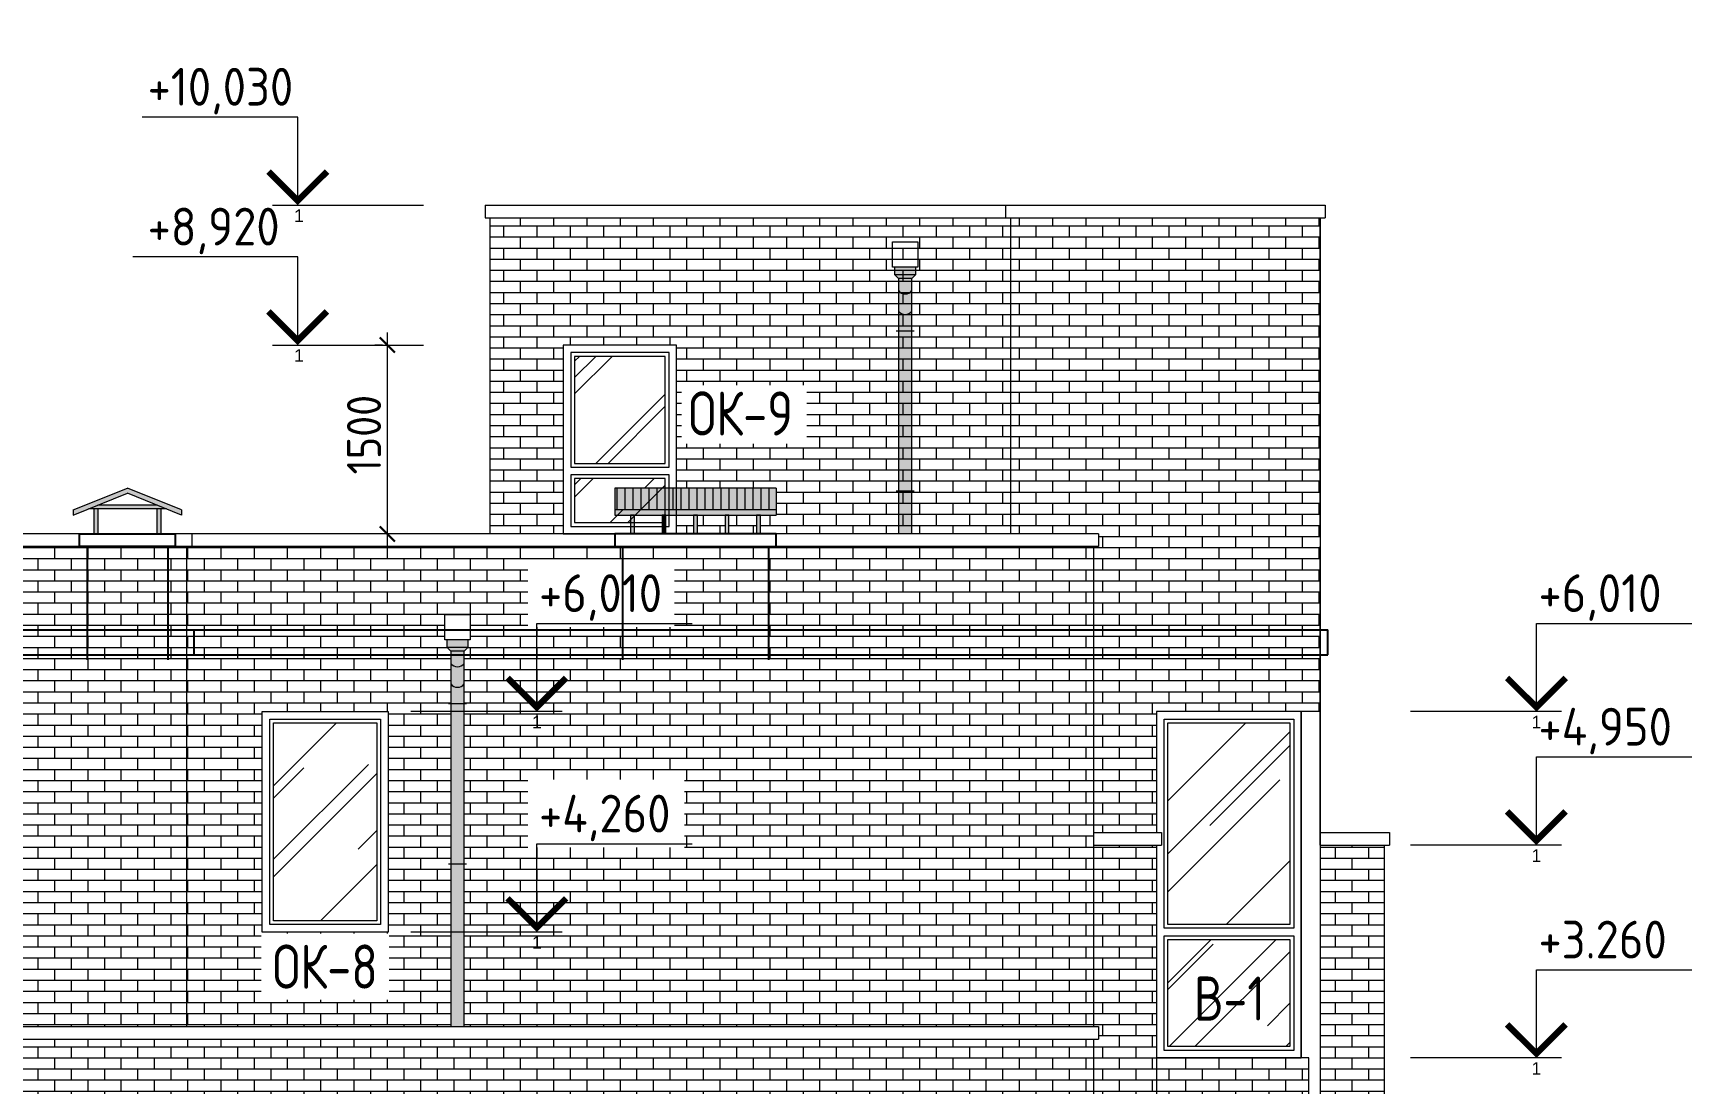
# Model space of a CAD drawing. Header units: millimetres. Extents: x 854812 to 1164625, y 589925 to 823301.
# Drawn here: x 923860 to 937030, y 759701 to 768042 of the extents above; entities that cross this region are included whole.
import ezdxf
from ezdxf.enums import TextEntityAlignment as Align

# ---------------------------------------------------------------- set-up
doc = ezdxf.new("R2010")
doc.units = ezdxf.units.MM
doc.layers.get('Defpoints').update_dxf_attribs({"color": 40})
for name, color, linetype, lineweight in [('АР_Марка_двери', 13, 'Continuous', 9), ('АР_Текст_отметки высот', 95, 'Continuous', 9), ('АР_Штрих_материалы', 27, 'Continuous', 9), ('окна', 132, 'Continuous', 18), ('размеры', 215, 'Continuous', 13), ('ФАСАД', 7, 'Continuous', 13), ('ШТРИХ', 142, 'Continuous', 13), ('штриховка', 8, 'Continuous', 9)]:
    doc.layers.add(name, color=color, linetype=linetype, lineweight=lineweight)
doc.styles.add('GOST 2.304', font='isocpeur.ttf', dxfattribs={"width": 0.9})
doc.styles.get("Standard").update_dxf_attribs({"font": 'arial.ttf'})
doc.dimstyles.new('1', dxfattribs={"dimscale": 100, "dimtxt": 2.7, "dimasz": 1.2, "dimexe": 1, "dimexo": 1, "dimgap": 0.5, "dimtad": 1, "dimdec": 0, "dimzin": 0, "dimdsep": 46, "dimtxsty": 'GOST 2.304', "dimblk": 'ARCHTICK', "dimcen": 0.09, "dimdle": 1, "dimclrd": 256, "dimclre": 256, "dimclrt": 7, "dimadec": 0, "dimazin": 0, "dimtfac": 1, "dimtdec": 0, "dimtmove": 1, "dimatfit": 3, "dimldrblk": 'ARCHTICK', "dimfxl": 100, "dimtolj": 1, "dimtzin": 0, "dimlwd": 5, "dimlwe": 5, "dimarcsym": 1})

# ---------------------------------------------------------------- blocks, each defined once
blk = doc.blocks.new('*U359')
at = {"color": 7, "linetype": 'Continuous', "lineweight": 15}
for p, q in [((-10, 7), (-23.1, 7)), ((-10, 0), (-10, 7)), ((-12, 0), (-10, 0)), ((-10, 0), (0, 0))]:
    blk.add_line(p, q, dxfattribs=at)
at = {"color": 7, "linetype": 'Continuous', "lineweight": 15, "const_width": 0.5}
blk.add_lwpolyline([(-7.67, 2.67), (-10, 0.35), (-12.32, 2.67)], dxfattribs=at)
at = {"color": 7, "linetype": 'Continuous', "lineweight": 15, "style": 'GOST 2.304', "width": 0.9, "flags": 8}
blk.add_attdef('+OTM', text='', height=3, rotation=360, dxfattribs=at).set_placement((-20.16, 7), align=Align.BOTTOM_LEFT)
at = {"layer": 'Defpoints', "color": 5, "linetype": 'Continuous', "flags": 8}
blk.add_attdef('M', text='', height=1, dxfattribs=at).set_placement((-9.9, -0.33), align=Align.TOP_CENTER)
blk = doc.blocks.new('*U361')
at = {"color": 7, "linetype": 'Continuous', "lineweight": 15}
for p, q in [((10, 0), (10, 7)), ((10, 7), (22.34, 7)), ((10, 0), (0, 0)), ((12, 0), (10, 0))]:
    blk.add_line(p, q, dxfattribs=at)
at = {"color": 7, "linetype": 'Continuous', "lineweight": 15, "const_width": 0.5}
blk.add_lwpolyline([(7.67, 2.67), (10, 0.35), (12.32, 2.67)], dxfattribs=at)
at = {"color": 7, "linetype": 'Continuous', "lineweight": 15, "style": 'GOST 2.304', "width": 0.9, "flags": 8}
blk.add_attdef('+OTM', text='', height=3, dxfattribs=at).set_placement((11.65, 7), align=Align.BOTTOM_LEFT)
at = {"layer": 'Defpoints', "color": 5, "linetype": 'Continuous', "flags": 8}
blk.add_attdef('M', text='', height=1, rotation=360, dxfattribs=at).set_placement((10, -0.33), align=Align.TOP_CENTER)
blk = doc.blocks.new('*U440')
at = {"color": 7, "linetype": 'Continuous', "lineweight": 15}
for p, q in [((10, 0), (10, 7)), ((10, 7), (22.34, 7)), ((10, 0), (0, 0)), ((12, 0), (10, 0))]:
    blk.add_line(p, q, dxfattribs=at)
at = {"color": 7, "linetype": 'Continuous', "lineweight": 15, "const_width": 0.5}
blk.add_lwpolyline([(7.67, 2.67), (10, 0.35), (12.32, 2.67)], dxfattribs=at)
at = {"color": 7, "linetype": 'Continuous', "lineweight": 15, "style": 'GOST 2.304', "width": 0.9, "flags": 8}
blk.add_attdef('+OTM', text='', height=3, dxfattribs=at).set_placement((11.65, 7), align=Align.BOTTOM_LEFT)
at = {"layer": 'Defpoints', "color": 5, "linetype": 'Continuous', "flags": 8}
blk.add_attdef('M', text='', height=1, rotation=360, dxfattribs=at).set_placement((10, -0.33), align=Align.TOP_CENTER)
blk = doc.blocks.new('*U360')
at = {"color": 7, "linetype": 'Continuous', "lineweight": 15}
for p, q in [((-10, 7), (-22.34, 7)), ((-10, 0), (-10, 7)), ((-12, 0), (-10, 0)), ((-10, 0), (0, 0))]:
    blk.add_line(p, q, dxfattribs=at)
at = {"color": 7, "linetype": 'Continuous', "lineweight": 15, "const_width": 0.5}
blk.add_lwpolyline([(-7.67, 2.67), (-10, 0.35), (-12.32, 2.67)], dxfattribs=at)
at = {"color": 7, "linetype": 'Continuous', "lineweight": 15, "style": 'GOST 2.304', "width": 0.9, "flags": 8}
blk.add_attdef('+OTM', text='', height=3, rotation=360, dxfattribs=at).set_placement((-20.16, 7), align=Align.BOTTOM_LEFT)
at = {"layer": 'Defpoints', "color": 5, "linetype": 'Continuous', "flags": 8}
blk.add_attdef('M', text='', height=1, dxfattribs=at).set_placement((-9.9, -0.33), align=Align.TOP_CENTER)
blk = doc.blocks.new('_ArchTick')
at = {"color": 0, "linetype": 'ByBlock', "const_width": 0.15}
blk.add_lwpolyline([(-0.5, -0.5), (0.5, 0.5)], dxfattribs=at)
blk = doc.blocks.new('*D783')
at = {"layer": 'Defpoints', "color": 0, "ltscale": 0.1}
for p in [(926734, 765566, 0), (926672, 764066), (926734, 764066, 0)]:
    blk.add_point(p, dxfattribs=at)
at = {"layer": 'размеры', "lineweight": 5, "ltscale": 0.1}
for p, q in [((926672, 765666), (926672, 763966)), ((926634, 765566), (926572, 765566)), ((926634, 764066), (926572, 764066))]:
    blk.add_line(p, q, dxfattribs=at)
at = {"layer": 'размеры', "lineweight": 5, "ltscale": 0.1, "xscale": 120, "yscale": 120, "zscale": 120}
for p, rotation in [((926672, 765566), 90), ((926672, 764066), 270)]:
    blk.add_blockref('_ArchTick', p, dxfattribs=dict(at, rotation=rotation))
at = {"layer": 'размеры', "color": 7, "ltscale": 0.1, "insert": (926487, 764854), "char_height": 270, "attachment_point": 5, "rotation": 90, "style": 'GOST 2.304'}
blk.add_mtext('\\A1;1500', dxfattribs=at)
blk = doc.blocks.new('*U1912')
at = {"color": 7, "linetype": 'Continuous', "lineweight": 15}
for p, q in [((10, 0), (10, 7)), ((10, 7), (22.34, 7)), ((10, 0), (0, 0)), ((12, 0), (10, 0))]:
    blk.add_line(p, q, dxfattribs=at)
at = {"color": 7, "linetype": 'Continuous', "lineweight": 15, "const_width": 0.5}
blk.add_lwpolyline([(7.67, 2.67), (10, 0.35), (12.32, 2.67)], dxfattribs=at)
at = {"color": 7, "linetype": 'Continuous', "lineweight": 15, "style": 'GOST 2.304', "width": 0.9, "flags": 8}
blk.add_attdef('+OTM', text='', height=3, dxfattribs=at).set_placement((11.65, 7), align=Align.BOTTOM_LEFT)
at = {"layer": 'Defpoints', "color": 5, "linetype": 'Continuous', "flags": 8}
blk.add_attdef('M', text='', height=1, rotation=360, dxfattribs=at).set_placement((10, -0.33), align=Align.TOP_CENTER)

msp = doc.modelspace()

# ---------------------------------------------------------------- hatches: boundary and pattern name
at = {"layer": 'АР_Штрих_материалы', "lineweight": 5, "ltscale": 100, "true_color": 0x080808}
h = msp.add_hatch(dxfattribs=at)
h.set_pattern_fill('AR-BRSTD', color=18, scale=1.3, style=0)
h.paths.add_polyline_path([(934078.8, 766576), (931619.1, 766576), (931619.1, 764066), (932319.1, 764066), (932319.1, 763966), (932279.1, 763966), (932279.1, 761696), (932779.2, 761696), (932779.2, 762656), (934078.8, 762656)])
h.paths.add_polyline_path([(929104.1, 764216), (928969.1, 764216), (928969.1, 764066), (929104.1, 764066)], flags=17)
h.paths.add_polyline_path([(929354.1, 764216), (929134.1, 764216), (929134.1, 764066), (929354.1, 764066)], flags=17)
h.paths.add_polyline_path([(929604.1, 764216), (929384.1, 764216), (929384.1, 764066), (929604.1, 764066)], flags=17)
h.paths.add_polyline_path([(928069.1, 764066), (928069.1, 766576), (927489.1, 766576), (927489.1, 764066)])
h.paths.add_polyline_path([(928969.1, 766576), (928969.1, 764430.2), (929759.1, 764430.2), (929759.1, 764216), (929634.1, 764216), (929634.1, 764066), (931619.1, 764066), (931619.1, 766576)])
h.paths.add_polyline_path([(930002.7, 764780.8), (929007.5, 764780.8), (929007.5, 765246.2), (930002.7, 765246.2)], flags=16)
h = msp.add_hatch(dxfattribs=at)
h.set_pattern_fill('AR-BRSTD', color=18, scale=1.3, style=0)
h.paths.add_polyline_path([(928969.1, 766576), (928069.1, 766576), (928069.1, 765566), (928969.1, 765566)])
at = {"layer": 'АР_Штрих_материалы', "lineweight": 9, "ltscale": 100, "true_color": 0x080808}
h = msp.add_hatch(dxfattribs=at)
h.set_pattern_fill('AR-BRSTD', color=18, scale=1.3, style=0)
h.paths.add_polyline_path([(925078.8, 763966), (919359.1, 763966), (919359.1, 763106), (925078.8, 763106)])
h.paths.add_polyline_path([(925078.8, 763106), (919359.1, 763106), (919359.1, 760156), (925078.8, 760156)])
h.paths.add_polyline_path([(919731.1, 760793.5), (919731.1, 761307.2), (920735.7, 761307.2), (920735.7, 760793.5)])
h = msp.add_hatch(dxfattribs=at)
h.set_pattern_fill('AR-BRSTD', color=18, scale=1.3, style=0)
h.paths.add_polyline_path([(927129.3, 763426), (927329.3, 763426), (927329.3, 763224.3), (927312, 763165), (927282.2, 763135.2), (927282.2, 760156), (932279.1, 760156), (932279.1, 763966), (925078.8, 763966), (925078.8, 760156), (926228, 760156), (926228, 760906), (925678.8, 760906), (925678.8, 762656), (926678.8, 762656), (926678.8, 760906), (926228, 760906), (926228, 760156), (927176.4, 760156), (927176.4, 763135.2), (927146.6, 763165), (927146.6, 763224.3), (927129.3, 763224.3)])
h.paths.add_polyline_path([(927786.6, 763326), (928952.1, 763326), (928952.1, 763866), (927786.6, 763866)], flags=16)
h.paths.add_polyline_path([(927786.6, 761576), (929033.1, 761576), (929033.1, 762116), (927786.6, 762116)], flags=16)
h.paths.add_polyline_path([(925671.7, 760368.7), (926686.7, 760368.7), (926686.7, 760893.7), (925671.7, 760893.7)], flags=16)
at = {"layer": 'АР_Штрих_материалы', "lineweight": 5, "ltscale": 100, "true_color": 0x080808}
h = msp.add_hatch(dxfattribs=at)
h.set_pattern_fill('AR-BRSTD', color=18, scale=1.3, style=0)
h.paths.add_polyline_path([(932779.2, 761596), (932279.1, 761596), (932279.1, 760156), (932319.1, 760156), (932319.1, 760056), (932279.1, 760056), (932279.1, 758416), (932779.2, 758416), (932779.2, 759496), (932779.2, 759906)])
h.paths.add_polyline_path([(933988.8, 759906), (932779.2, 759906), (932779.2, 759496), (933928.8, 759496), (933988.8, 759496)])
h.paths.add_polyline_path([(934589.1, 761596), (934078.8, 761596), (934078.8, 756996), (934078.8, 756596), (934078.8, 756496), (934589.1, 756496)])
h.paths.add_polyline_path([(934078.8, 756996), (932789.1, 756996), (932789.1, 756496), (934078.8, 756496), (934078.8, 756596)])
at = {"layer": 'АР_Штрих_материалы', "lineweight": 13, "ltscale": 100, "true_color": 0x080808}
h = msp.add_hatch(dxfattribs=at)
h.set_pattern_fill('AR-BRSTD', color=18, scale=1.3, style=0)
h.paths.add_polyline_path([(932279.1, 760056), (919358.8, 760056), (919358.8, 758416), (919358.8, 758316), (918848.8, 758316), (918848.8, 755996), (932789.1, 755996), (932789.1, 758178.7), (930738.3, 758178.7), (930738.3, 757996), (929738.3, 757996), (929738.3, 758178.7), (926678.8, 758178.7), (926678.8, 757996), (925678.8, 757996), (925678.8, 758178.7), (922619.3, 758178.7), (922619.3, 757996), (921619.3, 757996), (921619.3, 758746), (921921.7, 758746), (922619.3, 758746), (922619.3, 758178.7), (925678.8, 758178.7), (925678.8, 758746), (926678.8, 758746), (926678.8, 758178.7), (929738.3, 758178.7), (929738.3, 758746), (930738.3, 758746), (930738.3, 758178.7), (932789.1, 758178.7), (932789.1, 758316), (932279.1, 758316)])
h.paths.add_polyline_path([(919655.4, 757341), (920777.4, 757341), (920777.4, 757791), (919655.4, 757791)], flags=24)
h.paths.add_polyline_path([(919655.4, 759491), (920777.4, 759491), (920777.4, 759941), (919655.4, 759941)], flags=24)
h.paths.add_polyline_path([(929667, 757459.5), (930822, 757459.5), (930822, 757984.5), (929667, 757984.5)], flags=24)
h.paths.add_polyline_path([(925607.5, 757459.5), (926762.5, 757459.5), (926762.5, 757984.5), (925607.5, 757984.5)], flags=24)
h.paths.add_polyline_path([(921548, 757459.5), (922703, 757459.5), (922703, 757984.5), (921548, 757984.5)], flags=24)
at = {"layer": 'ШТРИХ', "ltscale": 0.1, "true_color": 0xfefcfb}
h = msp.add_hatch(dxfattribs=at)
h.set_pattern_fill('AR-RROOF', scale=30, angle=45, style=0)
h.paths.add_polyline_path([(932869.2, 814686.5), (933838.8, 814686.5), (933838.8, 816286.5), (932869.2, 816286.5)])
h.paths.add_polyline_path([(932869.2, 814566.5), (932869.2, 813716.5), (933838.8, 813716.5), (933838.8, 814566.5)])
h.paths.add_polyline_path([(932869.2, 813126.5), (932869.2, 811776.5), (933838.8, 811776.5), (933838.8, 813126.5)])
h.paths.add_polyline_path([(933838.8, 811656.5), (932869.2, 811656.5), (932869.2, 810806.5), (933838.8, 810806.5)])
h.paths.add_polyline_path([(932990.9, 760115.3), (933725.9, 760115.3), (933725.9, 760640.3), (932990.9, 760640.3)], flags=9)
at = {"layer": 'ШТРИХ', "ltscale": 0.1, "true_color": 0xffffff}
h = msp.add_hatch(color=7, dxfattribs=at)
h.paths.add_polyline_path([(930866.8, 766187.1), (930701.4, 766187.1), (930701.4, 766183.6), (930866.8, 766183.6)])
h.paths.add_polyline_path([(930866.8, 766183.6), (930701.4, 766183.6), (930701.4, 766124.3), (930866.8, 766124.3)])
h.paths.add_polyline_path([(930866.8, 766124.3), (930701.4, 766124.3), (930731.1, 766094.6), (930837, 766094.6)])
h.paths.add_polyline_path([(930837, 766094.6), (930731.1, 766094.6), (930731.1, 766065.3), (930837, 766065.3)])
h.paths.add_polyline_path([(930837, 766065.3), (930731.1, 766065.3), (930731.1, 765997.6, 0.4915295), (930837, 765997.6)])
h.paths.add_polyline_path([(930837, 765997.6, -0.4915295), (930731.1, 765997.6), (930731.1, 765834.3, 0.4915295), (930837, 765834.3)])
h.paths.add_polyline_path([(930837, 765834.3, -0.4915295), (930731.1, 765834.3), (930731.1, 765678.9), (930837, 765678.9)])
h.paths.add_polyline_path([(930837, 765678.9), (930731.1, 765678.9), (930731.1, 764407.8), (930837, 764407.8)])
h.paths.add_polyline_path([(930731.1, 764066), (930837, 764066), (930837, 764407.8), (930731.1, 764407.8)])
at = {"layer": 'ШТРИХ', "ltscale": 0.1}
h = msp.add_hatch(dxfattribs=at)
h.set_pattern_fill('AR-RROOF', scale=30, angle=45, style=0)
h.paths.add_polyline_path([(928879.1, 765476), (928159.1, 765476), (928159.1, 764626), (928879.1, 764626)])
h.paths.add_polyline_path([(928879.1, 764506), (928159.1, 764506), (928159.1, 764156), (928879.1, 764156)])
at = {"layer": 'ШТРИХ', "ltscale": 0.1, "true_color": 0xffffff}
h = msp.add_hatch(color=7, dxfattribs=at)
h.paths.add_polyline_path([(928634.1, 764216), (928604.1, 764216), (928604.1, 764066), (928634.1, 764066)])
h.paths.add_polyline_path([(929759.1, 764256.8), (928969.1, 764256.8), (928969.1, 764216), (929759.1, 764216)])
h.paths.add_polyline_path([(928969.1, 764256.8), (928909.1, 764256.8), (928909.1, 764216), (928969.1, 764216)])
h.paths.add_polyline_path([(928909.1, 764256.8), (928879.1, 764256.8), (928879.1, 764216), (928884.1, 764216), (928909.1, 764216)])
h.paths.add_polyline_path([(928879.1, 764256.8), (928479.1, 764256.8), (928479.1, 764216), (928879.1, 764216)])
h.paths.add_polyline_path([(929134.1, 764216), (929104.1, 764216), (929104.1, 764066), (929134.1, 764066)])
h.paths.add_polyline_path([(929384.1, 764216), (929354.1, 764216), (929354.1, 764066), (929384.1, 764066)])
h.paths.add_polyline_path([(929634.1, 764216), (929604.1, 764216), (929604.1, 764066), (929634.1, 764066)])
h.paths.add_polyline_path([(924608.8, 764389.4), (925038.8, 764216), (925038.8, 764256.8), (924608.8, 764430.2), (924178.8, 764256.8), (924178.8, 764216)])
h.paths.add_polyline_path([(924843.8, 764294.6), (924373.8, 764294.6), (924299.4, 764264.6), (924918.2, 764264.6)], flags=17)
h.paths.add_polyline_path([(924373.8, 764264.6), (924343.8, 764264.6), (924343.8, 764066), (924373.8, 764066)])
h.paths.add_polyline_path([(924873.8, 764264.6), (924843.8, 764264.6), (924843.8, 764066), (924873.8, 764066)])
h.paths.add_polyline_path([(923211.8, 764256.8), (921281.8, 764256.8), (921281.8, 764216), (923211.8, 764216)])
h.paths.add_polyline_path([(921386.8, 764216), (921356.8, 764216), (921356.8, 764066), (921386.8, 764066)])
h.paths.add_polyline_path([(921636.8, 764216), (921606.8, 764216), (921606.8, 764066), (921636.8, 764066)])
h.paths.add_polyline_path([(921886.8, 764216), (921856.8, 764216), (921856.8, 764066), (921886.8, 764066)])
h.paths.add_polyline_path([(922136.8, 764216), (922106.8, 764216), (922106.8, 764066), (922136.8, 764066)])
h.paths.add_polyline_path([(922386.8, 764216), (922356.8, 764216), (922356.8, 764066), (922386.8, 764066)])
h.paths.add_polyline_path([(922636.8, 764216), (922606.8, 764216), (922606.8, 764066), (922636.8, 764066)])
h.paths.add_polyline_path([(922886.8, 764216), (922856.8, 764216), (922856.8, 764066), (922886.8, 764066)])
h.paths.add_polyline_path([(923136.8, 764216), (923106.8, 764216), (923106.8, 764066), (923136.8, 764066)])
h = msp.add_hatch(color=7, dxfattribs=at)
h.paths.add_polyline_path([(929759.1, 764430.2), (928969.1, 764430.2), (928969.1, 764256.8), (929759.1, 764256.8)])
h.paths.add_polyline_path([(928969.1, 764430.2), (928909.1, 764430.2), (928909.1, 764256.8), (928969.1, 764256.8)])
h.paths.add_polyline_path([(928909.1, 764430.2), (928879.1, 764430.2), (928879.1, 764256.8), (928909.1, 764256.8)])
h.paths.add_polyline_path([(928879.1, 764430.2), (928479.1, 764430.2), (928479.1, 764256.8), (928879.1, 764256.8)])
msp.add_hatch(color=7, dxfattribs=at).paths.add_polyline_path([(928854.1, 764216), (928854.1, 764066), (928884.1, 764066), (928884.1, 764216)])
h = msp.add_hatch(color=7, dxfattribs=at)
h.paths.add_polyline_path([(927312, 763227.8), (927146.6, 763227.8), (927146.6, 763224.3), (927312, 763224.3)])
h.paths.add_polyline_path([(927312, 763224.3), (927146.6, 763224.3), (927146.6, 763165), (927312, 763165)])
h.paths.add_polyline_path([(927312, 763165), (927146.6, 763165), (927176.4, 763135.2), (927282.2, 763135.2)])
h.paths.add_polyline_path([(927282.2, 763135.2), (927176.4, 763135.2), (927176.4, 763106), (927282.2, 763106)])
h.paths.add_polyline_path([(927282.2, 763106), (927176.4, 763106), (927176.4, 763038.3, 0.4915295), (927282.2, 763038.3)])
h.paths.add_polyline_path([(927282.2, 763038.3, -0.4915295), (927176.4, 763038.3), (927176.4, 762875, 0.4915295), (927282.2, 762875)])
h.paths.add_polyline_path([(927282.2, 762875, -0.4915295), (927176.4, 762875), (927176.4, 762719.6), (927282.2, 762719.6)])
h.paths.add_polyline_path([(927282.2, 762719.6), (927176.4, 762719.6), (927176.4, 761448.5), (927282.2, 761448.5)])
h.paths.add_polyline_path([(927282.2, 761448.5), (927176.4, 761448.5), (927176.4, 760156), (927282.2, 760156)])
at = {"layer": 'ШТРИХ', "ltscale": 0.1}
h = msp.add_hatch(dxfattribs=at)
h.set_pattern_fill('AR-RROOF', scale=30, angle=45, style=0)
h.paths.add_polyline_path([(925768.8, 762566), (925768.8, 760996), (926588.8, 760996), (926588.8, 762566)])
h = msp.add_hatch(dxfattribs=at)
h.set_pattern_fill('AR-RROOF', scale=30, angle=45, style=0)
h.paths.add_polyline_path([(925768.8, 762566), (925768.8, 760996), (926588.8, 760996), (926588.8, 762566)])
h = msp.add_hatch(dxfattribs=at)
h.set_pattern_fill('AR-RROOF', scale=30, angle=45, style=0)
h.paths.add_polyline_path([(933838.8, 762566), (932869.2, 762566), (932869.2, 760966), (933838.8, 760966)])
h.paths.add_polyline_path([(933838.8, 760846), (932869.2, 760846), (932869.2, 759996), (933838.8, 759996)])
h.paths.add_polyline_path([(933838.8, 759406), (932869.2, 759406), (932869.2, 758056), (933838.8, 758056)])
h.paths.add_polyline_path([(933838.8, 757936), (932869.2, 757936), (932869.2, 757086), (933838.8, 757086)])
h.paths.add_polyline_path([(932990.9, 760115.3), (933725.9, 760115.3), (933725.9, 760640.3), (932990.9, 760640.3)], flags=24)
h.paths.add_polyline_path([(932962.9, 757205.3), (933753.9, 757205.3), (933753.9, 757730.3), (932962.9, 757730.3)], flags=24)
at = {"layer": 'штриховка', "lineweight": 20}
h = msp.add_hatch(dxfattribs=at)
h.set_pattern_fill('LINE', scale=20, angle=90, style=0)
h.paths.add_polyline_path([(929759.1, 764256.8), (929759.1, 764430.2), (928479.1, 764430.2), (928479.1, 764256.8)])

# ---------------------------------------------------------------- linework, layer by layer
at = {"layer": 'Defpoints', "ltscale": 0.1}
for p, q in [((924288.8, 763966, 0), (924288.8, 763066, 0)), ((924928.8, 763966, 0), (924928.8, 763066, 0)), ((928539.1, 763966, 0), (928539.1, 763066, 0)), ((929699.1, 763966, 0), (929699.1, 763066, 0)), ((917499.1, 763306, 0), (934138.8, 763306, 0)), ((925138.8, 763106, 0), (925138.8, 763306, 0)), ((934138.8, 763106, 0), (934138.8, 763306, 0)), ((917499.1, 763106, 0), (934138.8, 763106, 0))]:
    msp.add_line(p, q, dxfattribs=at)
at = {"layer": 'Defpoints', "ltscale": 0.1, "elevation": 0}
for points in [[(924988.8, 763966), (924228.8, 763966), (924228.8, 764066), (924988.8, 764066)], [(928479.1, 763966), (929759.1, 763966), (929759.1, 764066), (928479.1, 764066)]]:
    msp.add_lwpolyline(points, close=True, dxfattribs=at)
at = {"layer": 'окна', "color": 7, "ltscale": 0.1, "elevation": 0}
for points in [[(928069.1, 764066), (928969.1, 764066), (928969.1, 765566), (928069.1, 765566)], [(928909.1, 764596), (928909.1, 765506), (928129.1, 765506), (928129.1, 764596)], [(928129.1, 764536), (928129.1, 764126), (928909.1, 764126), (928909.1, 764536)], [(926678.8, 760906), (925678.8, 760906), (925678.8, 762656), (926678.8, 762656)], [(926618.8, 760966), (925738.8, 760966), (925738.8, 762596), (926618.8, 762596)], [(932839.2, 760936), (932839.2, 762596), (933868.8, 762596), (933868.8, 760936)], [(933868.8, 760876), (933868.8, 759966), (932839.2, 759966), (932839.2, 760876)]]:
    msp.add_lwpolyline(points, close=True, dxfattribs=at)
at = {"layer": 'окна', "color": 7, "lineweight": 5, "ltscale": 0.1, "elevation": 0}
for points in [[(928879.1, 764626), (928879.1, 765476), (928159.1, 765476), (928159.1, 764626)], [(928159.1, 764506), (928159.1, 764156), (928879.1, 764156), (928879.1, 764506)], [(926588.8, 760996), (925768.8, 760996), (925768.8, 762566), (926588.8, 762566)], [(932869.2, 760966), (932869.2, 762566), (933838.8, 762566), (933838.8, 760966)], [(933838.8, 760846), (933838.8, 759996), (932869.2, 759996), (932869.2, 760846)]]:
    msp.add_lwpolyline(points, close=True, dxfattribs=at)
at = {"layer": 'окна', "color": 7, "ltscale": 0.1, "elevation": 0}
msp.add_lwpolyline([(932779.2, 761596), (932779.2, 759906), (933928.8, 759906), (933928.8, 762656), (932779.2, 762656), (932779.2, 761696)], dxfattribs=at)
at = {"layer": 'ФАСАД', "color": 7, "ltscale": 0.1}
for p, q in [((927449.3, 766676, 0), (927449.3, 766576, 0)), ((927449.3, 766676, 0), (934118.8, 766676, 0)), ((931579.3, 766676, 0), (931579.3, 766576, 0)), ((934118.8, 766676, 0), (934118.8, 766576, 0)), ((927449.3, 766576, 0), (934118.8, 766576, 0)), ((927489.1, 764066, 0), (927489.1, 766576, 0)), ((931619.1, 766576, 0), (931619.1, 764066, 0)), ((934078.8, 764066, 0), (934078.8, 766576, 0)), ((934078.8, 766576, 0), (934078.8, 756996, 0)), ((932319.1, 764066, 0), (917519.1, 764066, 0)), ((925118.8, 764066, 0), (925118.8, 763966, 0)), ((932319.1, 764066, 0), (932319.1, 763966, 0)), ((932319.1, 763966, 0), (917519.1, 763966, 0)), ((925078.8, 763966, 0), (925078.8, 760156, 0)), ((932279.1, 763966, 0), (932279.1, 760156, 0)), ((934078.8, 761596, 0), (934078.8, 763966, 0)), ((934078.8, 762656, 0), (932779.2, 762656, 0)), ((933928.8, 762656, 0), (933928.8, 759906, 0)), ((932279.1, 761696, 0), (932819.2, 761696, 0)), ((932819.2, 761696, 0), (932819.2, 761596, 0)), ((934078.8, 761696), (934629.1, 761696)), ((934629.1, 761696), (934629.1, 761596, 0)), ((932279.1, 761596, 0), (932819.2, 761596, 0)), ((934078.8, 761596, 0), (934629.1, 761596, 0)), ((934589.1, 756496, 0), (934589.1, 761596, 0)), ((919318.8, 760156, 0), (932319.1, 760156, 0)), ((919318.8, 760056, 0), (932319.1, 760056, 0)), ((932279.1, 760056, 0), (932279.1, 758316, 0)), ((932319.1, 760156, 0), (932319.1, 760056, 0))]:
    msp.add_line(p, q, dxfattribs=at)
at = {"layer": 'ФАСАД', "color": 7}
for p, q in [((930731.1, 766094.6, 0), (930701.4, 766124.3, 0)), ((930711.7, 765678.9, 0), (930856.5, 765678.9, 0)), ((930711.7, 764407.8, 0), (930856.5, 764407.8, 0)), ((927176.4, 763135.2, 0), (927146.6, 763165, 0)), ((927156.9, 762719.6, 0), (927301.7, 762719.6, 0)), ((927156.9, 761448.5, 0), (927301.7, 761448.5, 0))]:
    msp.add_line(p, q, dxfattribs=at)
at = {"layer": 'ФАСАД', "color": 7, "ltscale": 75}
for p, q in [((924178.8, 764256.8, 0), (924608.8, 764430.2, 0)), ((924178.8, 764216, 0), (924608.8, 764389.4, 0)), ((925038.8, 764256.8, 0), (924608.8, 764430.2, 0)), ((925038.8, 764216, 0), (924608.8, 764389.4, 0)), ((928479.1, 764430.2, 0), (928479.1, 764216, 0)), ((929759.1, 764430.2, 0), (928479.1, 764430.2, 0)), ((929759.1, 764430.2, 0), (929759.1, 764216, 0)), ((924178.8, 764256.8, 0), (924178.8, 764216, 0)), ((924918.2, 764264.6, 0), (924299.4, 764264.6, 0)), ((924843.8, 764294.6, 0), (924373.8, 764294.6, 0)), ((925038.8, 764256.8, 0), (925038.8, 764216, 0)), ((929759.1, 764256.8, 0), (928479.1, 764256.8, 0)), ((928479.1, 764216, 0), (929759.1, 764216, 0))]:
    msp.add_line(p, q, dxfattribs=at)
at = {"layer": 'ФАСАД', "ltscale": 0.1, "elevation": 0}
for points in [[(930884.1, 766183.6), (930684.1, 766183.6), (930684.1, 766385.3), (930884.1, 766385.3)], [(927329.3, 763224.3), (927129.3, 763224.3), (927129.3, 763426), (927329.3, 763426)]]:
    msp.add_lwpolyline(points, close=True, dxfattribs=at)
at = {"layer": 'ФАСАД', "color": 7, "elevation": 0}
for points in [[(930866.8, 766124.3), (930701.4, 766124.3), (930701.4, 766187.1), (930866.8, 766187.1), (930866.8, 766124.3), (930837, 766094.6), (930731.1, 766094.6), (930731.1, 764066)], [(930837, 764066), (930837, 766094.6)], [(927312, 763165), (927146.6, 763165), (927146.6, 763227.8), (927312, 763227.8), (927312, 763165), (927282.2, 763135.2), (927176.4, 763135.2), (927176.4, 760156)], [(927282.2, 760156), (927282.2, 763135.2)]]:
    msp.add_lwpolyline(points, dxfattribs=at)
at = {"layer": 'ФАСАД', "color": 7, "ltscale": 75, "elevation": 0}
for points in [[(924373.8, 764264.6), (924373.8, 764066), (924343.8, 764066), (924343.8, 764264.6)], [(924873.8, 764264.6), (924873.8, 764066), (924843.8, 764066), (924843.8, 764264.6)]]:
    msp.add_lwpolyline(points, dxfattribs=at)
for points in [[(928604.1, 764216), (928604.1, 764066), (928634.1, 764066), (928634.1, 764216)], [(928854.1, 764216), (928854.1, 764066), (928884.1, 764066), (928884.1, 764216)], [(929104.1, 764216), (929104.1, 764066), (929134.1, 764066), (929134.1, 764216)], [(929354.1, 764216), (929354.1, 764066), (929384.1, 764066), (929384.1, 764216)], [(929604.1, 764216), (929604.1, 764066), (929634.1, 764066), (929634.1, 764216)]]:
    msp.add_lwpolyline(points, close=True, dxfattribs=at)
at = {"layer": 'ФАСАД', "color": 7, "ltscale": 0.1, "elevation": 0}
msp.add_lwpolyline([(933988.8, 759906), (932779.2, 759906), (932779.2, 759496), (933988.8, 759496)], close=True, dxfattribs=at)
at = {"layer": 'ФАСАД', "color": 7}
for centre in [(930784.1, 766038.5, 0), (930784.1, 765875.2, 0), (927229.3, 763079.2, 0), (927229.3, 762915.8, 0)]:
    msp.add_arc(centre, 66.9, 217.64904, 322.35096, dxfattribs=at)

# ---------------------------------------------------------------- block references
at = {"layer": 'АР_Текст_отметки высот', "color": 7}
ref = msp.add_blockref('*U360', (926960.3, 766676, 0), dxfattribs=dict(at, xscale=100, yscale=100, zscale=100))
ref.add_attrib('+OTM', '+10,030', dxfattribs={"layer": '0', "color": 7, "linetype": 'Continuous', "lineweight": 15, "height": 300, "style": 'GOST 2.304', "width": 0.9, "flags": 8}).set_placement((924769.1, 767376, 0), align=Align.BOTTOM_LEFT)
ref.add_attrib('M', '1', dxfattribs={"layer": 'Defpoints', "color": 5, "linetype": 'Continuous', "height": 100, "flags": 8}).set_placement((925970.7, 766642.6, 0), align=Align.TOP_CENTER)
ref = msp.add_blockref('*U359', (926960.3, 765566, 0), dxfattribs=dict(at, xscale=100, yscale=100, zscale=100))
ref.add_attrib('+OTM', '+8,920', dxfattribs={"layer": '0', "color": 7, "linetype": 'Continuous', "lineweight": 15, "height": 300, "style": 'GOST 2.304', "width": 0.9, "flags": 8}).set_placement((924769.1, 766266, 0), align=Align.BOTTOM_LEFT)
ref.add_attrib('M', '1', dxfattribs={"layer": 'Defpoints', "color": 5, "linetype": 'Continuous', "height": 100, "flags": 8}).set_placement((925970.7, 765532.6, 0), align=Align.TOP_CENTER)
ref = msp.add_blockref('*U361', (926859.9, 762656, 0), dxfattribs=dict(at, xscale=100, yscale=100, zscale=100))
ref.add_attrib('+OTM', '+6,010', dxfattribs={"layer": '0', "color": 7, "linetype": 'Continuous', "lineweight": 15, "height": 300, "rotation": 360, "style": 'GOST 2.304', "width": 0.9, "flags": 8}).set_placement((927876.6, 763356, 0), align=Align.BOTTOM_LEFT)
ref.add_attrib('M', '1', dxfattribs={"layer": 'Defpoints', "color": 5, "linetype": 'Continuous', "height": 100, "rotation": 360, "flags": 8}).set_placement((927859.9, 762622.6, 0), align=Align.TOP_CENTER)
ref = msp.add_blockref('*U361', (934796.1, 762656, 0), dxfattribs=dict(at, xscale=100, yscale=100, zscale=100))
ref.add_attrib('+OTM', '+6,010', dxfattribs={"layer": '0', "color": 7, "linetype": 'Continuous', "lineweight": 15, "height": 300, "rotation": 360, "style": 'GOST 2.304', "width": 0.9, "flags": 8}).set_placement((935812.8, 763356, 0), align=Align.BOTTOM_LEFT)
ref.add_attrib('M', '1', dxfattribs={"layer": 'Defpoints', "color": 5, "linetype": 'Continuous', "height": 100, "rotation": 360, "flags": 8}).set_placement((935796.1, 762622.6, 0), align=Align.TOP_CENTER)
ref = msp.add_blockref('*U440', (934796.1, 761596, 0), dxfattribs=dict(at, xscale=100, yscale=100, zscale=100))
ref.add_attrib('+OTM', '+4,950', dxfattribs={"layer": '0', "color": 7, "linetype": 'Continuous', "lineweight": 15, "height": 300, "style": 'GOST 2.304', "width": 0.9, "flags": 8}).set_placement((935812.8, 762296, 0), align=Align.BOTTOM_LEFT)
ref.add_attrib('M', '1', dxfattribs={"layer": 'Defpoints', "color": 5, "linetype": 'Continuous', "height": 100, "flags": 8}).set_placement((935796.1, 761562.6, 0), align=Align.TOP_CENTER)
ref = msp.add_blockref('*U1912', (926859.9, 760906), dxfattribs=dict(at, xscale=100, yscale=100, zscale=100))
ref.add_attrib('+OTM', '+4,260', dxfattribs={"layer": '0', "color": 7, "linetype": 'Continuous', "lineweight": 15, "height": 300, "style": 'GOST 2.304', "width": 0.9, "flags": 8}).set_placement((927876.6, 761606), align=Align.BOTTOM_LEFT)
ref.add_attrib('M', '1', dxfattribs={"layer": 'Defpoints', "color": 5, "linetype": 'Continuous', "height": 100, "flags": 8}).set_placement((927859.9, 760872.6), align=Align.TOP_CENTER)
at = {"layer": 'АР_Текст_отметки высот'}
ref = msp.add_blockref('*U361', (934796.1, 759906), dxfattribs=dict(at, xscale=100, yscale=100, zscale=100))
ref.add_attrib('+OTM', '+3.260', dxfattribs={"layer": '0', "color": 7, "linetype": 'Continuous', "lineweight": 15, "height": 300, "rotation": 360, "style": 'GOST 2.304', "width": 0.9, "flags": 8}).set_placement((935812.8, 760606), align=Align.BOTTOM_LEFT)
ref.add_attrib('M', '1', dxfattribs={"layer": 'Defpoints', "color": 5, "linetype": 'Continuous', "height": 100, "rotation": 360, "flags": 8}).set_placement((935796.1, 759872.6), align=Align.TOP_CENTER)

# ---------------------------------------------------------------- texts
at = {"layer": 'АР_Марка_двери', "color": 7, "linetype": 'Continuous', "lineweight": 15, "style": 'GOST 2.304', "width": 0.8}
for s, p in [('ОК-9', (929479.1, 764847.4, 0)), ('ОК-8', (926179.2, 760456.2, 0)), ('В-1', (933358.4, 760202.8, 0))]:
    msp.add_text(s, height=350, dxfattribs=at).set_placement(p, align=Align.CENTER)

# ---------------------------------------------------------------- dimensions: what is measured, and where the dimension line sits
at = {"layer": 'размеры', "ltscale": 0.1}
dim = msp.add_linear_dim(base=(926671.8, 764066), p1=(926734, 765566, 0), p2=(926734, 764066, 0), angle=90, dimstyle='1', dxfattribs=at)
dim.commit()
dim.dimension.update_dxf_attribs({"geometry": '*D783', "text_midpoint": (926671.8, 764854.1), "dimtype": 160})

doc.saveas('drawing.dxf')
